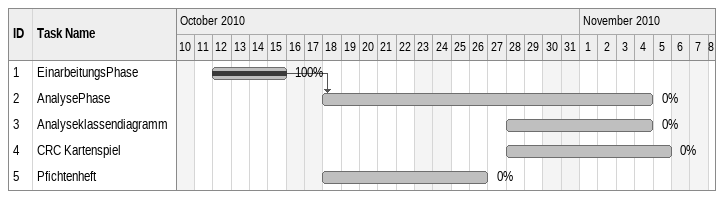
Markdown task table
| ID | Task | Start | Finish | Predecessors | % complete |
|---|---|---|---|---|---|
| 1 | EinarbeitungsPhase | 2010-10-12 | 2010-10-15 |  | 100 |
| 2 | AnalysePhase | 2010-10-18 | 2010-11-04 | 1 | 0 |
| 3 | Analyseklassendiagramm | 2010-10-28 | 2010-11-04 |  | 0 |
| 4 | CRC Kartenspiel | 2010-10-28 | 2010-11-05 |  | 0 |
| 5 | Pfichtenheft | 2010-10-18 | 2010-10-26 |  | 0 |
